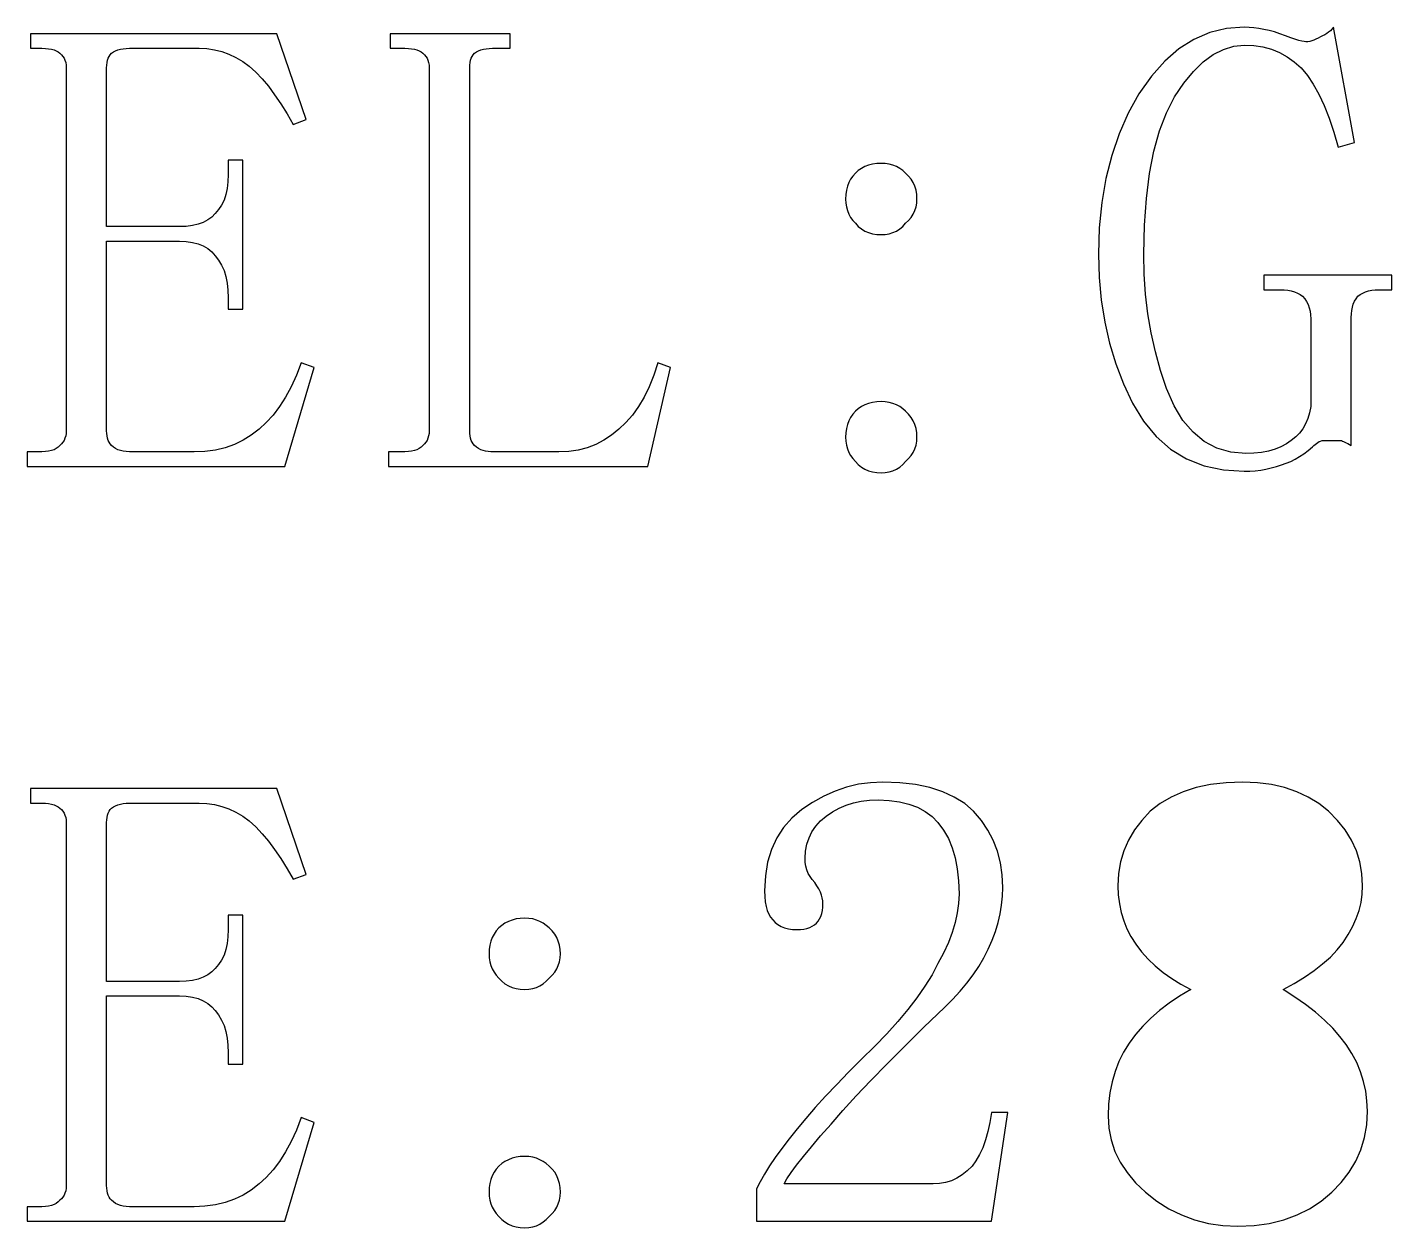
# Model space of a CAD drawing. Extents: x -190 to 190, y -140 to 140.
# Drawn here: x -163.31 to -151.61, y -98.77 to -88.48 of the extents above; entities that cross this region are included whole.
import ezdxf

# ---------------------------------------------------------------- set-up
doc = ezdxf.new("R2010")
doc.units = 0
doc.header["$MEASUREMENT"] = 0
doc.layers.get('0').update_dxf_attribs({"linetype": 'CONTINUOUS'})

msp = doc.modelspace()

# ---------------------------------------------------------------- linework, layer by layer
for points in [[(-152.96499, -88.642998), (-152.87501, -88.634004), (-152.87501, -88.634004), (-152.793008, -88.637998), (-152.793008, -88.637998), (-152.715996, -88.65), (-152.715996, -88.65), (-152.641992, -88.67), (-152.641992, -88.67), (-152.573008, -88.697998), (-152.573008, -88.697998), (-152.508008, -88.734004), (-152.508008, -88.734004), (-152.446006, -88.777002), (-152.446006, -88.777002), (-152.388008, -88.829004), (-152.388008, -88.829004), (-152.334004, -88.894004), (-152.334004, -88.894004), (-152.282998, -88.969004), (-152.282998, -88.969004), (-152.235, -89.055996), (-152.235, -89.055996), (-152.189004, -89.152998), (-152.189004, -89.152998), (-152.145996, -89.261006), (-152.145996, -89.261006), (-152.106006, -89.38), (-152.106006, -89.38), (-152.069004, -89.509004), (-152.069004, -89.509004), (-151.93, -89.467998), (-151.93, -89.467998), (-152.110996, -88.482002), (-152.110996, -88.482002), (-152.123008, -88.497002), (-152.123008, -88.497002), (-152.136992, -88.510996), (-152.136992, -88.510996), (-152.152002, -88.523994), (-152.152002, -88.523994), (-152.166992, -88.536006), (-152.166992, -88.536006), (-152.183994, -88.547002), (-152.183994, -88.547002), (-152.202998, -88.555996), (-152.202998, -88.555996), (-152.221992, -88.565), (-152.221992, -88.565), (-152.241006, -88.575996), (-152.241006, -88.575996), (-152.26001, -88.585), (-152.26001, -88.585), (-152.279004, -88.592998), (-152.279004, -88.592998), (-152.297002, -88.598994), (-152.297002, -88.598994), (-152.313994, -88.602998), (-152.313994, -88.602998), (-152.330996, -88.605996), (-152.330996, -88.605996), (-152.347002, -88.607002), (-152.347002, -88.607002), (-152.362002, -88.605), (-152.362002, -88.605), (-152.382002, -88.600996), (-152.382002, -88.600996), (-152.408008, -88.593994), (-152.408008, -88.593994), (-152.44, -88.583994), (-152.44, -88.583994), (-152.476992, -88.570996), (-152.476992, -88.570996), (-152.52, -88.555996), (-152.52, -88.555996), (-152.568994, -88.537002), (-152.568994, -88.537002), (-152.615996, -88.522002), (-152.615996, -88.522002), (-152.661992, -88.51), (-152.661992, -88.51), (-152.706992, -88.5), (-152.706992, -88.5), (-152.75, -88.492002), (-152.75, -88.492002), (-152.793008, -88.485996), (-152.793008, -88.485996), (-152.833994, -88.482998), (-152.833994, -88.482998), (-152.87501, -88.482002), (-152.87501, -88.482002), (-153.025996, -88.492998), (-153.025996, -88.492998), (-153.169004, -88.527998), (-153.169004, -88.527998), (-153.305996, -88.586006), (-153.305996, -88.586006), (-153.43501, -88.667998), (-153.43501, -88.667998), (-153.556006, -88.772002), (-153.556006, -88.772002), (-153.670996, -88.9), (-153.670996, -88.9), (-153.777002, -89.050996), (-153.777002, -89.050996), (-153.869004, -89.218994), (-153.869004, -89.218994), (-153.946992, -89.395996), (-153.946992, -89.395996), (-154.010996, -89.581992), (-154.010996, -89.581992), (-154.061006, -89.778994), (-154.061006, -89.778994), (-154.095996, -89.985), (-154.095996, -89.985), (-154.117002, -90.200996), (-154.117002, -90.200996), (-154.12501, -90.425996), (-154.12501, -90.425996), (-154.119004, -90.626006), (-154.119004, -90.626006), (-154.100996, -90.819004), (-154.100996, -90.819004), (-154.071006, -91.007998), (-154.071006, -91.007998), (-154.028994, -91.19), (-154.028994, -91.19), (-153.975996, -91.367002), (-153.975996, -91.367002), (-153.91, -91.537998), (-153.91, -91.537998), (-153.832998, -91.703994), (-153.832998, -91.703994), (-153.739004, -91.858994), (-153.739004, -91.858994), (-153.63, -91.99), (-153.63, -91.99), (-153.506992, -92.097002), (-153.506992, -92.097002), (-153.36999, -92.18), (-153.36999, -92.18), (-153.219004, -92.24), (-153.219004, -92.24), (-153.053994, -92.275), (-153.053994, -92.275), (-152.87501, -92.286992), (-152.87501, -92.286992), (-152.826992, -92.285996), (-152.826992, -92.285996), (-152.78, -92.283008), (-152.78, -92.283008), (-152.733994, -92.277002), (-152.733994, -92.277002), (-152.688994, -92.269004), (-152.688994, -92.269004), (-152.643994, -92.258994), (-152.643994, -92.258994), (-152.599004, -92.246006), (-152.599004, -92.246006), (-152.555, -92.231992), (-152.555, -92.231992), (-152.515996, -92.217998), (-152.515996, -92.217998), (-152.476992, -92.202002), (-152.476992, -92.202002), (-152.438994, -92.182998), (-152.438994, -92.182998), (-152.400996, -92.160996), (-152.400996, -92.160996), (-152.364004, -92.137002), (-152.364004, -92.137002), (-152.327002, -92.109004), (-152.327002, -92.109004), (-152.290996, -92.078994), (-152.290996, -92.078994), (-152.279004, -92.067002), (-152.279004, -92.067002), (-152.266992, -92.057002), (-152.266992, -92.057002), (-152.255996, -92.047998), (-152.255996, -92.047998), (-152.244004, -92.04), (-152.244004, -92.04), (-152.232002, -92.032998), (-152.232002, -92.032998), (-152.22, -92.027998), (-152.22, -92.027998), (-152.207998, -92.022998), (-152.207998, -92.022998), (-152.196006, -92.022998), (-152.196006, -92.022998), (-152.182998, -92.022998), (-152.182998, -92.022998), (-152.17, -92.022998), (-152.17, -92.022998), (-152.155996, -92.022998), (-152.155996, -92.022998), (-152.141006, -92.022998), (-152.141006, -92.022998), (-152.125996, -92.022998), (-152.125996, -92.022998), (-152.110996, -92.022998), (-152.110996, -92.022998), (-152.098994, -92.022998), (-152.098994, -92.022998), (-152.087998, -92.022998), (-152.087998, -92.022998), (-152.077998, -92.022998), (-152.077998, -92.022998), (-152.068008, -92.022998), (-152.068008, -92.022998), (-152.058008, -92.022998), (-152.058008, -92.022998), (-152.049004, -92.022998), (-152.049004, -92.022998), (-152.041006, -92.022998), (-152.041006, -92.022998), (-152.032998, -92.027998), (-152.032998, -92.027998), (-152.022998, -92.032002), (-152.022998, -92.032002), (-152.012002, -92.037998), (-152.012002, -92.037998), (-151.99999, -92.044004), (-151.99999, -92.044004), (-151.987002, -92.05), (-151.987002, -92.05), (-151.972998, -92.057002), (-151.972998, -92.057002), (-151.958008, -92.065), (-151.958008, -92.065), (-151.958008, -90.967998), (-151.958008, -90.967998), (-151.957002, -90.937002), (-151.957002, -90.937002), (-151.952998, -90.907998), (-151.952998, -90.907998), (-151.948008, -90.88), (-151.948008, -90.88), (-151.94, -90.853994), (-151.94, -90.853994), (-151.93, -90.83), (-151.93, -90.83), (-151.916992, -90.807998), (-151.916992, -90.807998), (-151.902002, -90.787002), (-151.902002, -90.787002), (-151.881992, -90.772002), (-151.881992, -90.772002), (-151.859004, -90.76), (-151.859004, -90.76), (-151.83499, -90.75), (-151.83499, -90.75), (-151.809004, -90.742002), (-151.809004, -90.742002), (-151.782002, -90.736006), (-151.782002, -90.736006), (-151.752998, -90.732998), (-151.752998, -90.732998), (-151.722002, -90.732002), (-151.722002, -90.732002), (-151.610996, -90.732002), (-151.610996, -90.732002), (-151.610996, -90.607002), (-151.610996, -90.607002), (-152.707998, -90.607002), (-152.707998, -90.607002), (-152.707998, -90.732002), (-152.707998, -90.732002), (-152.568994, -90.732002), (-152.568994, -90.732002), (-152.533994, -90.732998), (-152.533994, -90.732998), (-152.502002, -90.736006), (-152.502002, -90.736006), (-152.472002, -90.742002), (-152.472002, -90.742002), (-152.444004, -90.75), (-152.444004, -90.75), (-152.419004, -90.76), (-152.419004, -90.76), (-152.395996, -90.772002), (-152.395996, -90.772002), (-152.375, -90.787002), (-152.375, -90.787002), (-152.355996, -90.807998), (-152.355996, -90.807998), (-152.340996, -90.830996), (-152.340996, -90.830996), (-152.327998, -90.857002), (-152.327998, -90.857002), (-152.317998, -90.885), (-152.317998, -90.885), (-152.310996, -90.915), (-152.310996, -90.915), (-152.307002, -90.947002), (-152.307002, -90.947002), (-152.30501, -90.982002), (-152.30501, -90.982002), (-152.30501, -91.732002), (-152.30501, -91.732002), (-152.31501, -91.785), (-152.31501, -91.785), (-152.33, -91.835), (-152.33, -91.835), (-152.348994, -91.88), (-152.348994, -91.88), (-152.372998, -91.922002), (-152.372998, -91.922002), (-152.402002, -91.96), (-152.402002, -91.96), (-152.434004, -91.992998), (-152.434004, -91.992998), (-152.472002, -92.022998), (-152.472002, -92.022998), (-152.513994, -92.052998), (-152.513994, -92.052998), (-152.56, -92.077998), (-152.56, -92.077998), (-152.611006, -92.097998), (-152.611006, -92.097998), (-152.667002, -92.114004), (-152.667002, -92.114004), (-152.726992, -92.125), (-152.726992, -92.125), (-152.792002, -92.132002), (-152.792002, -92.132002), (-152.860996, -92.133994), (-152.860996, -92.133994), (-152.99, -92.122998), (-152.99, -92.122998), (-153.109004, -92.088994), (-153.109004, -92.088994), (-153.217002, -92.032002), (-153.217002, -92.032002), (-153.313994, -91.952998), (-153.313994, -91.952998), (-153.401006, -91.851006), (-153.401006, -91.851006), (-153.475996, -91.725996), (-153.475996, -91.725996), (-153.540996, -91.578994), (-153.540996, -91.578994), (-153.593008, -91.422998), (-153.593008, -91.422998), (-153.635996, -91.264004), (-153.635996, -91.264004), (-153.671992, -91.101992), (-153.671992, -91.101992), (-153.69999, -90.937002), (-153.69999, -90.937002), (-153.72001, -90.77), (-153.72001, -90.77), (-153.732002, -90.599004), (-153.732002, -90.599004), (-153.735996, -90.425996), (-153.735996, -90.425996), (-153.73001, -90.177002), (-153.73001, -90.177002), (-153.714004, -89.947998), (-153.714004, -89.947998), (-153.687002, -89.735996), (-153.687002, -89.735996), (-153.65, -89.543994), (-153.65, -89.543994), (-153.601006, -89.37), (-153.601006, -89.37), (-153.542002, -89.215), (-153.542002, -89.215), (-153.472002, -89.079004), (-153.472002, -89.079004), (-153.392002, -88.960996), (-153.392002, -88.960996), (-153.31, -88.860996), (-153.31, -88.860996), (-153.226006, -88.779004), (-153.226006, -88.779004), (-153.141006, -88.715996), (-153.141006, -88.715996), (-153.053994, -88.670996), (-153.053994, -88.670996), (-152.96499, -88.642998)], [(-163.277002, -88.537002), (-163.277002, -88.662002), (-163.277002, -88.662002), (-163.17999, -88.662002), (-163.17999, -88.662002), (-163.15, -88.662998), (-163.15, -88.662998), (-163.122002, -88.665996), (-163.122002, -88.665996), (-163.097988, -88.67), (-163.097988, -88.67), (-163.075996, -88.675996), (-163.075996, -88.675996), (-163.057002, -88.682998), (-163.057002, -88.682998), (-163.040996, -88.692998), (-163.040996, -88.692998), (-163.027002, -88.703994), (-163.027002, -88.703994), (-163.012998, -88.717002), (-163.012998, -88.717002), (-163, -88.730996), (-163, -88.730996), (-162.99, -88.747002), (-162.99, -88.747002), (-162.982002, -88.765), (-162.982002, -88.765), (-162.975996, -88.785), (-162.975996, -88.785), (-162.972998, -88.806006), (-162.972998, -88.806006), (-162.972002, -88.829004), (-162.972002, -88.829004), (-162.972002, -91.94), (-162.972002, -91.94), (-162.972998, -91.962998), (-162.972998, -91.962998), (-162.975996, -91.983994), (-162.975996, -91.983994), (-162.982002, -92.004004), (-162.982002, -92.004004), (-162.99, -92.022002), (-162.99, -92.022002), (-163, -92.037998), (-163, -92.037998), (-163.012998, -92.052002), (-163.012998, -92.052002), (-163.027002, -92.065), (-163.027002, -92.065), (-163.040996, -92.08), (-163.040996, -92.08), (-163.057002, -92.092002), (-163.057002, -92.092002), (-163.075996, -92.102002), (-163.075996, -92.102002), (-163.097988, -92.11), (-163.097988, -92.11), (-163.122002, -92.115996), (-163.122002, -92.115996), (-163.15, -92.119004), (-163.15, -92.119004), (-163.17999, -92.12), (-163.17999, -92.12), (-163.305, -92.12), (-163.305, -92.12), (-163.305, -92.245), (-163.305, -92.245), (-161.097002, -92.245), (-161.097002, -92.245), (-160.846992, -91.397998), (-160.846992, -91.397998), (-160.958008, -91.357002), (-160.958008, -91.357002), (-160.999004, -91.462998), (-160.999004, -91.462998), (-161.044004, -91.562002), (-161.044004, -91.562002), (-161.092002, -91.652002), (-161.092002, -91.652002), (-161.144004, -91.732998), (-161.144004, -91.732998), (-161.199004, -91.806006), (-161.199004, -91.806006), (-161.257002, -91.87), (-161.257002, -91.87), (-161.319004, -91.926006), (-161.319004, -91.926006), (-161.385, -91.977998), (-161.385, -91.977998), (-161.45501, -92.021006), (-161.45501, -92.021006), (-161.53, -92.057002), (-161.53, -92.057002), (-161.608994, -92.085), (-161.608994, -92.085), (-161.693008, -92.105), (-161.693008, -92.105), (-161.781992, -92.116992), (-161.781992, -92.116992), (-161.87499, -92.12), (-161.87499, -92.12), (-162.43, -92.12), (-162.43, -92.12), (-162.457002, -92.119004), (-162.457002, -92.119004), (-162.481992, -92.115996), (-162.481992, -92.115996), (-162.505996, -92.11), (-162.505996, -92.11), (-162.527998, -92.102002), (-162.527998, -92.102002), (-162.548008, -92.092002), (-162.548008, -92.092002), (-162.566006, -92.08), (-162.566006, -92.08), (-162.582998, -92.065), (-162.582998, -92.065), (-162.594004, -92.052002), (-162.594004, -92.052002), (-162.603008, -92.037998), (-162.603008, -92.037998), (-162.610996, -92.022002), (-162.610996, -92.022002), (-162.617002, -92.004004), (-162.617002, -92.004004), (-162.621006, -91.983994), (-162.621006, -91.983994), (-162.624004, -91.962998), (-162.624004, -91.962998), (-162.625, -91.94), (-162.625, -91.94), (-162.625, -90.315), (-162.625, -90.315), (-162, -90.315), (-162, -90.315), (-161.942002, -90.317002), (-161.942002, -90.317002), (-161.89, -90.325), (-161.89, -90.325), (-161.841006, -90.337998), (-161.841006, -90.337998), (-161.797998, -90.355996), (-161.797998, -90.355996), (-161.759004, -90.379004), (-161.759004, -90.379004), (-161.724004, -90.407002), (-161.724004, -90.407002), (-161.694004, -90.44), (-161.694004, -90.44), (-161.66499, -90.478008), (-161.66499, -90.478008), (-161.64, -90.52), (-161.64, -90.52), (-161.618994, -90.567002), (-161.618994, -90.567002), (-161.603008, -90.618994), (-161.603008, -90.618994), (-161.592002, -90.675), (-161.592002, -90.675), (-161.585, -90.736006), (-161.585, -90.736006), (-161.583008, -90.800996), (-161.583008, -90.800996), (-161.583008, -90.897998), (-161.583008, -90.897998), (-161.457998, -90.897998), (-161.457998, -90.897998), (-161.457998, -89.62), (-161.457998, -89.62), (-161.583008, -89.62), (-161.583008, -89.62), (-161.583008, -89.745), (-161.583008, -89.745), (-161.585, -89.806992), (-161.585, -89.806992), (-161.592002, -89.862998), (-161.592002, -89.862998), (-161.603008, -89.915996), (-161.603008, -89.915996), (-161.618994, -89.962998), (-161.618994, -89.962998), (-161.64, -90.006006), (-161.64, -90.006006), (-161.66499, -90.045), (-161.66499, -90.045), (-161.694004, -90.079004), (-161.694004, -90.079004), (-161.724004, -90.107998), (-161.724004, -90.107998), (-161.759004, -90.132998), (-161.759004, -90.132998), (-161.797998, -90.154004), (-161.797998, -90.154004), (-161.841006, -90.17), (-161.841006, -90.17), (-161.89, -90.180996), (-161.89, -90.180996), (-161.942002, -90.187998), (-161.942002, -90.187998), (-162, -90.19), (-162, -90.19), (-162.625, -90.19), (-162.625, -90.19), (-162.625, -88.829004), (-162.625, -88.829004), (-162.624004, -88.806006), (-162.624004, -88.806006), (-162.621006, -88.785), (-162.621006, -88.785), (-162.617002, -88.765), (-162.617002, -88.765), (-162.610996, -88.747002), (-162.610996, -88.747002), (-162.603008, -88.730996), (-162.603008, -88.730996), (-162.594004, -88.717002), (-162.594004, -88.717002), (-162.582998, -88.703994), (-162.582998, -88.703994), (-162.566006, -88.692998), (-162.566006, -88.692998), (-162.548008, -88.682998), (-162.548008, -88.682998), (-162.527998, -88.675996), (-162.527998, -88.675996), (-162.505996, -88.67), (-162.505996, -88.67), (-162.481992, -88.665996), (-162.481992, -88.665996), (-162.457002, -88.662998), (-162.457002, -88.662998), (-162.43, -88.662002), (-162.43, -88.662002), (-161.833008, -88.662002), (-161.833008, -88.662002), (-161.765996, -88.665), (-161.765996, -88.665), (-161.700996, -88.675), (-161.700996, -88.675), (-161.638008, -88.69), (-161.638008, -88.69), (-161.577002, -88.712002), (-161.577002, -88.712002), (-161.516992, -88.74), (-161.516992, -88.74), (-161.458994, -88.774004), (-161.458994, -88.774004), (-161.402002, -88.815), (-161.402002, -88.815), (-161.347002, -88.866006), (-161.347002, -88.866006), (-161.292002, -88.923994), (-161.292002, -88.923994), (-161.237998, -88.987998), (-161.237998, -88.987998), (-161.185, -89.06), (-161.185, -89.06), (-161.131992, -89.137998), (-161.131992, -89.137998), (-161.079004, -89.222998), (-161.079004, -89.222998), (-161.027002, -89.315), (-161.027002, -89.315), (-160.915996, -89.272998), (-160.915996, -89.272998), (-161.165996, -88.537002), (-161.165996, -88.537002), (-163.277002, -88.537002)], [(-159.512998, -91.962998), (-159.512998, -91.94), (-159.512998, -91.94), (-159.512998, -88.829004), (-159.512998, -88.829004), (-159.512998, -88.806006), (-159.512998, -88.806006), (-159.51, -88.785), (-159.51, -88.785), (-159.505996, -88.765), (-159.505996, -88.765), (-159.5, -88.747002), (-159.5, -88.747002), (-159.492002, -88.730996), (-159.492002, -88.730996), (-159.482998, -88.717002), (-159.482998, -88.717002), (-159.472002, -88.703994), (-159.472002, -88.703994), (-159.455, -88.692998), (-159.455, -88.692998), (-159.437002, -88.682998), (-159.437002, -88.682998), (-159.417002, -88.675996), (-159.417002, -88.675996), (-159.39499, -88.67), (-159.39499, -88.67), (-159.371006, -88.665996), (-159.371006, -88.665996), (-159.345996, -88.662998), (-159.345996, -88.662998), (-159.318994, -88.662002), (-159.318994, -88.662002), (-159.165996, -88.662002), (-159.165996, -88.662002), (-159.165996, -88.537002), (-159.165996, -88.537002), (-160.193994, -88.537002), (-160.193994, -88.537002), (-160.193994, -88.662002), (-160.193994, -88.662002), (-160.069004, -88.662002), (-160.069004, -88.662002), (-160.038994, -88.662998), (-160.038994, -88.662998), (-160.010996, -88.665996), (-160.010996, -88.665996), (-159.987002, -88.67), (-159.987002, -88.67), (-159.96499, -88.675996), (-159.96499, -88.675996), (-159.945996, -88.682998), (-159.945996, -88.682998), (-159.93001, -88.692998), (-159.93001, -88.692998), (-159.915996, -88.703994), (-159.915996, -88.703994), (-159.902002, -88.717002), (-159.902002, -88.717002), (-159.888994, -88.730996), (-159.888994, -88.730996), (-159.878994, -88.747002), (-159.878994, -88.747002), (-159.870996, -88.765), (-159.870996, -88.765), (-159.86501, -88.785), (-159.86501, -88.785), (-159.861992, -88.806006), (-159.861992, -88.806006), (-159.860996, -88.829004), (-159.860996, -88.829004), (-159.860996, -91.94), (-159.860996, -91.94), (-159.861992, -91.962998), (-159.861992, -91.962998), (-159.86501, -91.983994), (-159.86501, -91.983994), (-159.870996, -92.004004), (-159.870996, -92.004004), (-159.878994, -92.022002), (-159.878994, -92.022002), (-159.888994, -92.037998), (-159.888994, -92.037998), (-159.902002, -92.052002), (-159.902002, -92.052002), (-159.915996, -92.065), (-159.915996, -92.065), (-159.93001, -92.08), (-159.93001, -92.08), (-159.945996, -92.092002), (-159.945996, -92.092002), (-159.96499, -92.102002), (-159.96499, -92.102002), (-159.987002, -92.11), (-159.987002, -92.11), (-160.010996, -92.115996), (-160.010996, -92.115996), (-160.038994, -92.119004), (-160.038994, -92.119004), (-160.069004, -92.12), (-160.069004, -92.12), (-160.207998, -92.12), (-160.207998, -92.12), (-160.207998, -92.245), (-160.207998, -92.245), (-157.985996, -92.245), (-157.985996, -92.245), (-157.791006, -91.397998), (-157.791006, -91.397998), (-157.902002, -91.357002), (-157.902002, -91.357002), (-157.936006, -91.462998), (-157.936006, -91.462998), (-157.975, -91.562002), (-157.975, -91.562002), (-158.017988, -91.652002), (-158.017988, -91.652002), (-158.066006, -91.732998), (-158.066006, -91.732998), (-158.117998, -91.806006), (-158.117998, -91.806006), (-158.173994, -91.87), (-158.173994, -91.87), (-158.235996, -91.926006), (-158.235996, -91.926006), (-158.297002, -91.977998), (-158.297002, -91.977998), (-158.362998, -92.021006), (-158.362998, -92.021006), (-158.432002, -92.057002), (-158.432002, -92.057002), (-158.506006, -92.085), (-158.506006, -92.085), (-158.582998, -92.105), (-158.582998, -92.105), (-158.664004, -92.116992), (-158.664004, -92.116992), (-158.75, -92.12), (-158.75, -92.12), (-159.333008, -92.12), (-159.333008, -92.12), (-159.355996, -92.119004), (-159.355996, -92.119004), (-159.377988, -92.115996), (-159.377988, -92.115996), (-159.399004, -92.11), (-159.399004, -92.11), (-159.419004, -92.102002), (-159.419004, -92.102002), (-159.437998, -92.092002), (-159.437998, -92.092002), (-159.455, -92.08), (-159.455, -92.08), (-159.472002, -92.065), (-159.472002, -92.065), (-159.482998, -92.052002), (-159.482998, -92.052002), (-159.492002, -92.037998), (-159.492002, -92.037998), (-159.5, -92.022002), (-159.5, -92.022002), (-159.505996, -92.004004), (-159.505996, -92.004004), (-159.51, -91.983994), (-159.51, -91.983994), (-159.512998, -91.962998)], [(-155.682002, -89.989004), (-155.68, -89.953994), (-155.68, -89.953994), (-155.682002, -89.915), (-155.682002, -89.915), (-155.687998, -89.878994), (-155.687998, -89.878994), (-155.697998, -89.845), (-155.697998, -89.845), (-155.711992, -89.812998), (-155.711992, -89.812998), (-155.72999, -89.783994), (-155.72999, -89.783994), (-155.752002, -89.757002), (-155.752002, -89.757002), (-155.776992, -89.732002), (-155.776992, -89.732002), (-155.801992, -89.708994), (-155.801992, -89.708994), (-155.827998, -89.690996), (-155.827998, -89.690996), (-155.855996, -89.675), (-155.855996, -89.675), (-155.885996, -89.663994), (-155.885996, -89.663994), (-155.917998, -89.655), (-155.917998, -89.655), (-155.950996, -89.65), (-155.950996, -89.65), (-155.985996, -89.647998), (-155.985996, -89.647998), (-156.023994, -89.65), (-156.023994, -89.65), (-156.060996, -89.655), (-156.060996, -89.655), (-156.095, -89.663994), (-156.095, -89.663994), (-156.125996, -89.675), (-156.125996, -89.675), (-156.156006, -89.690996), (-156.156006, -89.690996), (-156.183008, -89.708994), (-156.183008, -89.708994), (-156.207998, -89.732002), (-156.207998, -89.732002), (-156.23, -89.757002), (-156.23, -89.757002), (-156.249004, -89.783994), (-156.249004, -89.783994), (-156.263994, -89.812998), (-156.263994, -89.812998), (-156.276006, -89.845), (-156.276006, -89.845), (-156.284004, -89.878994), (-156.284004, -89.878994), (-156.28999, -89.915), (-156.28999, -89.915), (-156.290996, -89.953994), (-156.290996, -89.953994), (-156.28999, -89.989004), (-156.28999, -89.989004), (-156.284004, -90.022002), (-156.284004, -90.022002), (-156.276006, -90.052998), (-156.276006, -90.052998), (-156.263994, -90.083008), (-156.263994, -90.083008), (-156.249004, -90.111006), (-156.249004, -90.111006), (-156.23, -90.137002), (-156.23, -90.137002), (-156.207998, -90.162002), (-156.207998, -90.162002), (-156.183008, -90.187998), (-156.183008, -90.187998), (-156.156006, -90.21), (-156.156006, -90.21), (-156.125996, -90.227998), (-156.125996, -90.227998), (-156.095, -90.240996), (-156.095, -90.240996), (-156.060996, -90.250996), (-156.060996, -90.250996), (-156.023994, -90.256992), (-156.023994, -90.256992), (-155.985996, -90.259004), (-155.985996, -90.259004), (-155.950996, -90.256992), (-155.950996, -90.256992), (-155.917998, -90.250996), (-155.917998, -90.250996), (-155.885996, -90.240996), (-155.885996, -90.240996), (-155.855996, -90.227998), (-155.855996, -90.227998), (-155.827998, -90.21), (-155.827998, -90.21), (-155.801992, -90.187998), (-155.801992, -90.187998), (-155.776992, -90.162002), (-155.776992, -90.162002), (-155.752002, -90.137002), (-155.752002, -90.137002), (-155.72999, -90.111006), (-155.72999, -90.111006), (-155.711992, -90.083008), (-155.711992, -90.083008), (-155.697998, -90.052998), (-155.697998, -90.052998), (-155.687998, -90.022002), (-155.687998, -90.022002), (-155.682002, -89.989004)], [(-155.682002, -92.03), (-155.68, -91.995), (-155.68, -91.995), (-155.682002, -91.957002), (-155.682002, -91.957002), (-155.687998, -91.921006), (-155.687998, -91.921006), (-155.697998, -91.887002), (-155.697998, -91.887002), (-155.711992, -91.855), (-155.711992, -91.855), (-155.72999, -91.825), (-155.72999, -91.825), (-155.752002, -91.797998), (-155.752002, -91.797998), (-155.776992, -91.773008), (-155.776992, -91.773008), (-155.801992, -91.751006), (-155.801992, -91.751006), (-155.827998, -91.732002), (-155.827998, -91.732002), (-155.855996, -91.717002), (-155.855996, -91.717002), (-155.885996, -91.705), (-155.885996, -91.705), (-155.917998, -91.697002), (-155.917998, -91.697002), (-155.950996, -91.692002), (-155.950996, -91.692002), (-155.985996, -91.69), (-155.985996, -91.69), (-156.023994, -91.692002), (-156.023994, -91.692002), (-156.060996, -91.697002), (-156.060996, -91.697002), (-156.095, -91.705), (-156.095, -91.705), (-156.125996, -91.717002), (-156.125996, -91.717002), (-156.156006, -91.732002), (-156.156006, -91.732002), (-156.183008, -91.751006), (-156.183008, -91.751006), (-156.207998, -91.773008), (-156.207998, -91.773008), (-156.23, -91.797998), (-156.23, -91.797998), (-156.249004, -91.825), (-156.249004, -91.825), (-156.263994, -91.855), (-156.263994, -91.855), (-156.276006, -91.887002), (-156.276006, -91.887002), (-156.284004, -91.921006), (-156.284004, -91.921006), (-156.28999, -91.957002), (-156.28999, -91.957002), (-156.290996, -91.995), (-156.290996, -91.995), (-156.28999, -92.03), (-156.28999, -92.03), (-156.284004, -92.062998), (-156.284004, -92.062998), (-156.276006, -92.095), (-156.276006, -92.095), (-156.263994, -92.125), (-156.263994, -92.125), (-156.249004, -92.152998), (-156.249004, -92.152998), (-156.23, -92.179004), (-156.23, -92.179004), (-156.207998, -92.203994), (-156.207998, -92.203994), (-156.183008, -92.23), (-156.183008, -92.23), (-156.156006, -92.251006), (-156.156006, -92.251006), (-156.125996, -92.269004), (-156.125996, -92.269004), (-156.095, -92.283008), (-156.095, -92.283008), (-156.060996, -92.292998), (-156.060996, -92.292998), (-156.023994, -92.299004), (-156.023994, -92.299004), (-155.985996, -92.300996), (-155.985996, -92.300996), (-155.950996, -92.299004), (-155.950996, -92.299004), (-155.917998, -92.292998), (-155.917998, -92.292998), (-155.885996, -92.283008), (-155.885996, -92.283008), (-155.855996, -92.269004), (-155.855996, -92.269004), (-155.827998, -92.251006), (-155.827998, -92.251006), (-155.801992, -92.23), (-155.801992, -92.23), (-155.776992, -92.203994), (-155.776992, -92.203994), (-155.752002, -92.179004), (-155.752002, -92.179004), (-155.72999, -92.152998), (-155.72999, -92.152998), (-155.711992, -92.125), (-155.711992, -92.125), (-155.697998, -92.095), (-155.697998, -92.095), (-155.687998, -92.062998), (-155.687998, -92.062998), (-155.682002, -92.03)], [(-155.322998, -95.797998), (-155.319004, -95.909004), (-155.319004, -95.909004), (-155.322998, -95.99), (-155.322998, -95.99), (-155.333994, -96.070996), (-155.333994, -96.070996), (-155.351992, -96.155), (-155.351992, -96.155), (-155.377998, -96.24), (-155.377998, -96.24), (-155.411006, -96.327002), (-155.411006, -96.327002), (-155.452002, -96.415996), (-155.452002, -96.415996), (-155.49999, -96.507002), (-155.49999, -96.507002), (-155.551006, -96.602998), (-155.551006, -96.602998), (-155.612002, -96.7), (-155.612002, -96.7), (-155.680996, -96.8), (-155.680996, -96.8), (-155.757998, -96.900996), (-155.757998, -96.900996), (-155.844004, -97.003994), (-155.844004, -97.003994), (-155.937998, -97.108994), (-155.937998, -97.108994), (-156.040996, -97.215), (-156.040996, -97.215), (-156.157002, -97.327998), (-156.157002, -97.327998), (-156.266006, -97.437002), (-156.266006, -97.437002), (-156.367998, -97.542002), (-156.367998, -97.542002), (-156.462998, -97.642998), (-156.462998, -97.642998), (-156.551006, -97.740996), (-156.551006, -97.740996), (-156.633008, -97.833994), (-156.633008, -97.833994), (-156.707998, -97.923008), (-156.707998, -97.923008), (-156.775996, -98.008994), (-156.775996, -98.008994), (-156.837998, -98.09), (-156.837998, -98.09), (-156.893994, -98.167002), (-156.893994, -98.167002), (-156.944004, -98.241006), (-156.944004, -98.241006), (-156.986992, -98.31), (-156.986992, -98.31), (-157.023994, -98.375996), (-157.023994, -98.375996), (-157.05501, -98.436992), (-157.05501, -98.436992), (-157.05501, -98.715), (-157.05501, -98.715), (-155.040996, -98.715), (-155.040996, -98.715), (-154.901992, -97.783994), (-154.901992, -97.783994), (-155.040996, -97.783994), (-155.040996, -97.783994), (-155.055, -97.869004), (-155.055, -97.869004), (-155.072002, -97.946006), (-155.072002, -97.946006), (-155.092002, -98.017998), (-155.092002, -98.017998), (-155.116006, -98.084004), (-155.116006, -98.084004), (-155.142988, -98.142998), (-155.142988, -98.142998), (-155.174004, -98.195996), (-155.174004, -98.195996), (-155.208008, -98.242998), (-155.208008, -98.242998), (-155.249004, -98.282998), (-155.249004, -98.282998), (-155.292002, -98.318008), (-155.292002, -98.318008), (-155.337002, -98.346006), (-155.337002, -98.346006), (-155.385, -98.367002), (-155.385, -98.367002), (-155.435, -98.382998), (-155.435, -98.382998), (-155.487002, -98.392002), (-155.487002, -98.392002), (-155.541006, -98.395), (-155.541006, -98.395), (-156.819004, -98.395), (-156.819004, -98.395), (-156.793994, -98.351006), (-156.793994, -98.351006), (-156.757998, -98.297002), (-156.757998, -98.297002), (-156.710996, -98.232998), (-156.710996, -98.232998), (-156.652998, -98.16), (-156.652998, -98.16), (-156.58499, -98.077002), (-156.58499, -98.077002), (-156.506006, -97.984004), (-156.506006, -97.984004), (-156.415996, -97.882002), (-156.415996, -97.882002), (-156.315, -97.765996), (-156.315, -97.765996), (-156.201006, -97.640996), (-156.201006, -97.640996), (-156.074004, -97.507002), (-156.074004, -97.507002), (-155.936006, -97.365), (-155.936006, -97.365), (-155.783994, -97.212998), (-155.783994, -97.212998), (-155.61999, -97.052002), (-155.61999, -97.052002), (-155.443994, -96.882002), (-155.443994, -96.882002), (-155.375, -96.814004), (-155.375, -96.814004), (-155.311006, -96.744004), (-155.311006, -96.744004), (-155.252988, -96.674004), (-155.252988, -96.674004), (-155.199004, -96.602998), (-155.199004, -96.602998), (-155.150996, -96.53), (-155.150996, -96.53), (-155.107002, -96.455996), (-155.107002, -96.455996), (-155.068994, -96.382002), (-155.068994, -96.382002), (-155.036006, -96.305996), (-155.036006, -96.305996), (-155.008008, -96.230996), (-155.008008, -96.230996), (-154.985, -96.155), (-154.985, -96.155), (-154.966992, -96.08), (-154.966992, -96.08), (-154.954004, -96.005), (-154.954004, -96.005), (-154.947002, -95.928994), (-154.947002, -95.928994), (-154.944004, -95.854004), (-154.944004, -95.854004), (-154.948994, -95.745), (-154.948994, -95.745), (-154.964004, -95.642002), (-154.964004, -95.642002), (-154.99, -95.542998), (-154.99, -95.542998), (-155.026006, -95.45), (-155.026006, -95.45), (-155.072002, -95.362002), (-155.072002, -95.362002), (-155.127998, -95.279004), (-155.127998, -95.279004), (-155.194004, -95.200996), (-155.194004, -95.200996), (-155.270996, -95.135), (-155.270996, -95.135), (-155.36, -95.078994), (-155.36, -95.078994), (-155.459004, -95.032998), (-155.459004, -95.032998), (-155.57, -94.996992), (-155.57, -94.996992), (-155.692998, -94.971006), (-155.692998, -94.971006), (-155.827002, -94.956006), (-155.827002, -94.956006), (-155.972002, -94.950996), (-155.972002, -94.950996), (-156.077998, -94.956006), (-156.077998, -94.956006), (-156.182002, -94.97), (-156.182002, -94.97), (-156.283008, -94.994004), (-156.283008, -94.994004), (-156.381992, -95.027998), (-156.381992, -95.027998), (-156.479004, -95.071006), (-156.479004, -95.071006), (-156.573994, -95.125), (-156.573994, -95.125), (-156.665996, -95.187002), (-156.665996, -95.187002), (-156.751006, -95.259004), (-156.751006, -95.259004), (-156.822998, -95.34), (-156.822998, -95.34), (-156.881006, -95.43), (-156.881006, -95.43), (-156.927002, -95.53), (-156.927002, -95.53), (-156.96, -95.637998), (-156.96, -95.637998), (-156.978994, -95.755), (-156.978994, -95.755), (-156.985996, -95.882002), (-156.985996, -95.882002), (-156.984004, -95.931006), (-156.984004, -95.931006), (-156.97999, -95.976006), (-156.97999, -95.976006), (-156.973008, -96.015996), (-156.973008, -96.015996), (-156.963008, -96.052002), (-156.963008, -96.052002), (-156.95, -96.082998), (-156.95, -96.082998), (-156.93501, -96.109004), (-156.93501, -96.109004), (-156.915996, -96.132002), (-156.915996, -96.132002), (-156.895, -96.153994), (-156.895, -96.153994), (-156.871006, -96.172002), (-156.871006, -96.172002), (-156.844004, -96.187998), (-156.844004, -96.187998), (-156.813994, -96.2), (-156.813994, -96.2), (-156.782002, -96.207998), (-156.782002, -96.207998), (-156.745996, -96.212998), (-156.745996, -96.212998), (-156.707998, -96.215), (-156.707998, -96.215), (-156.676992, -96.213994), (-156.676992, -96.213994), (-156.648994, -96.21), (-156.648994, -96.21), (-156.623008, -96.205), (-156.623008, -96.205), (-156.599004, -96.197002), (-156.599004, -96.197002), (-156.578008, -96.187002), (-156.578008, -96.187002), (-156.558008, -96.174004), (-156.558008, -96.174004), (-156.541006, -96.158994), (-156.541006, -96.158994), (-156.527002, -96.142002), (-156.527002, -96.142002), (-156.514004, -96.122998), (-156.514004, -96.122998), (-156.504004, -96.102002), (-156.504004, -96.102002), (-156.496006, -96.077998), (-156.496006, -96.077998), (-156.49, -96.052002), (-156.49, -96.052002), (-156.487002, -96.022998), (-156.487002, -96.022998), (-156.486006, -95.992998), (-156.486006, -95.992998), (-156.487002, -95.968994), (-156.487002, -95.968994), (-156.490996, -95.944004), (-156.490996, -95.944004), (-156.497998, -95.918994), (-156.497998, -95.918994), (-156.507998, -95.893008), (-156.507998, -95.893008), (-156.520996, -95.867002), (-156.520996, -95.867002), (-156.536992, -95.84), (-156.536992, -95.84), (-156.555, -95.812002), (-156.555, -95.812002), (-156.577002, -95.786992), (-156.577002, -95.786992), (-156.596006, -95.761006), (-156.596006, -95.761006), (-156.610996, -95.732998), (-156.610996, -95.732998), (-156.623008, -95.702998), (-156.623008, -95.702998), (-156.632002, -95.671992), (-156.632002, -95.671992), (-156.637002, -95.638994), (-156.637002, -95.638994), (-156.637998, -95.604004), (-156.637998, -95.604004), (-156.635, -95.542002), (-156.635, -95.542002), (-156.624004, -95.484004), (-156.624004, -95.484004), (-156.60501, -95.429004), (-156.60501, -95.429004), (-156.58, -95.377002), (-156.58, -95.377002), (-156.545996, -95.329004), (-156.545996, -95.329004), (-156.506006, -95.284004), (-156.506006, -95.284004), (-156.458008, -95.242998), (-156.458008, -95.242998), (-156.405, -95.205996), (-156.405, -95.205996), (-156.348008, -95.175), (-156.348008, -95.175), (-156.287998, -95.149004), (-156.287998, -95.149004), (-156.223994, -95.128994), (-156.223994, -95.128994), (-156.157002, -95.115), (-156.157002, -95.115), (-156.086992, -95.106992), (-156.086992, -95.106992), (-156.012998, -95.104004), (-156.012998, -95.104004), (-155.917998, -95.107998), (-155.917998, -95.107998), (-155.83, -95.12), (-155.83, -95.12), (-155.748994, -95.14), (-155.748994, -95.14), (-155.675996, -95.166992), (-155.675996, -95.166992), (-155.61, -95.202998), (-155.61, -95.202998), (-155.551006, -95.247002), (-155.551006, -95.247002), (-155.49999, -95.297998), (-155.49999, -95.297998), (-155.452002, -95.362002), (-155.452002, -95.362002), (-155.411006, -95.432998), (-155.411006, -95.432998), (-155.377998, -95.512998), (-155.377998, -95.512998), (-155.351992, -95.6), (-155.351992, -95.6), (-155.333994, -95.695), (-155.333994, -95.695), (-155.322998, -95.797998)], [(-152.887998, -94.950996), (-153.02999, -94.956006), (-153.02999, -94.956006), (-153.162998, -94.971006), (-153.162998, -94.971006), (-153.285996, -94.996992), (-153.285996, -94.996992), (-153.399004, -95.032998), (-153.399004, -95.032998), (-153.502002, -95.078994), (-153.502002, -95.078994), (-153.595996, -95.135), (-153.595996, -95.135), (-153.68, -95.200996), (-153.68, -95.200996), (-153.753994, -95.279004), (-153.753994, -95.279004), (-153.815996, -95.361006), (-153.815996, -95.361006), (-153.867002, -95.447998), (-153.867002, -95.447998), (-153.907002, -95.538994), (-153.907002, -95.538994), (-153.935, -95.635), (-153.935, -95.635), (-153.952002, -95.735), (-153.952002, -95.735), (-153.957988, -95.84), (-153.957988, -95.84), (-153.955, -95.917998), (-153.955, -95.917998), (-153.945, -95.994004), (-153.945, -95.994004), (-153.92999, -96.067998), (-153.92999, -96.067998), (-153.907998, -96.138994), (-153.907998, -96.138994), (-153.88, -96.207998), (-153.88, -96.207998), (-153.845996, -96.275), (-153.845996, -96.275), (-153.805, -96.34), (-153.805, -96.34), (-153.75499, -96.405996), (-153.75499, -96.405996), (-153.698994, -96.467998), (-153.698994, -96.467998), (-153.637012, -96.527002), (-153.637012, -96.527002), (-153.568994, -96.582998), (-153.568994, -96.582998), (-153.495996, -96.635), (-153.495996, -96.635), (-153.417002, -96.683008), (-153.417002, -96.683008), (-153.332998, -96.729004), (-153.332998, -96.729004), (-153.429004, -96.785996), (-153.429004, -96.785996), (-153.518008, -96.845996), (-153.518008, -96.845996), (-153.59999, -96.908008), (-153.59999, -96.908008), (-153.675, -96.974004), (-153.675, -96.974004), (-153.743994, -97.042002), (-153.743994, -97.042002), (-153.805996, -97.112998), (-153.805996, -97.112998), (-153.861006, -97.187002), (-153.861006, -97.187002), (-153.908994, -97.265), (-153.908994, -97.265), (-153.948994, -97.345996), (-153.948994, -97.345996), (-153.982002, -97.430996), (-153.982002, -97.430996), (-154.007998, -97.52), (-154.007998, -97.52), (-154.027002, -97.613994), (-154.027002, -97.613994), (-154.037998, -97.710996), (-154.037998, -97.710996), (-154.040996, -97.811992), (-154.040996, -97.811992), (-154.035, -97.917002), (-154.035, -97.917002), (-154.015, -98.017998), (-154.015, -98.017998), (-153.982998, -98.116006), (-153.982998, -98.116006), (-153.936992, -98.209004), (-153.936992, -98.209004), (-153.878008, -98.297998), (-153.878008, -98.297998), (-153.807002, -98.384004), (-153.807002, -98.384004), (-153.722002, -98.465), (-153.722002, -98.465), (-153.623994, -98.542002), (-153.623994, -98.542002), (-153.521006, -98.607998), (-153.521006, -98.607998), (-153.412998, -98.660996), (-153.412998, -98.660996), (-153.3, -98.702998), (-153.3, -98.702998), (-153.182002, -98.732998), (-153.182002, -98.732998), (-153.059004, -98.751006), (-153.059004, -98.751006), (-152.93001, -98.757002), (-152.93001, -98.757002), (-152.790996, -98.751006), (-152.790996, -98.751006), (-152.66, -98.732998), (-152.66, -98.732998), (-152.537002, -98.702998), (-152.537002, -98.702998), (-152.421992, -98.660996), (-152.421992, -98.660996), (-152.31501, -98.607998), (-152.31501, -98.607998), (-152.216006, -98.542002), (-152.216006, -98.542002), (-152.125, -98.465), (-152.125, -98.465), (-152.043994, -98.382998), (-152.043994, -98.382998), (-151.97501, -98.295), (-151.97501, -98.295), (-151.918994, -98.200996), (-151.918994, -98.200996), (-151.875, -98.102002), (-151.875, -98.102002), (-151.843994, -97.997002), (-151.843994, -97.997002), (-151.825, -97.887002), (-151.825, -97.887002), (-151.819004, -97.77), (-151.819004, -97.77), (-151.822998, -97.684004), (-151.822998, -97.684004), (-151.833994, -97.599004), (-151.833994, -97.599004), (-151.851992, -97.515996), (-151.851992, -97.515996), (-151.877998, -97.435), (-151.877998, -97.435), (-151.911006, -97.355), (-151.911006, -97.355), (-151.952002, -97.277002), (-151.952002, -97.277002), (-151.99999, -97.200996), (-151.99999, -97.200996), (-152.055, -97.13), (-152.055, -97.13), (-152.117002, -97.06), (-152.117002, -97.06), (-152.188008, -96.992002), (-152.188008, -96.992002), (-152.265, -96.924004), (-152.265, -96.924004), (-152.34999, -96.857998), (-152.34999, -96.857998), (-152.441992, -96.793008), (-152.441992, -96.793008), (-152.540996, -96.729004), (-152.540996, -96.729004), (-152.446006, -96.675996), (-152.446006, -96.675996), (-152.357998, -96.622002), (-152.357998, -96.622002), (-152.276992, -96.565996), (-152.276992, -96.565996), (-152.202998, -96.509004), (-152.202998, -96.509004), (-152.136992, -96.45), (-152.136992, -96.45), (-152.079004, -96.389004), (-152.079004, -96.389004), (-152.026992, -96.326006), (-152.026992, -96.326006), (-151.982988, -96.257998), (-151.982988, -96.257998), (-151.945996, -96.19), (-151.945996, -96.19), (-151.915, -96.120996), (-151.915, -96.120996), (-151.890996, -96.052002), (-151.890996, -96.052002), (-151.874004, -95.982002), (-151.874004, -95.982002), (-151.863994, -95.910996), (-151.863994, -95.910996), (-151.860996, -95.84), (-151.860996, -95.84), (-151.867002, -95.735), (-151.867002, -95.735), (-151.884004, -95.635), (-151.884004, -95.635), (-151.914004, -95.538994), (-151.914004, -95.538994), (-151.956006, -95.447998), (-151.956006, -95.447998), (-152.00999, -95.361006), (-152.00999, -95.361006), (-152.07499, -95.279004), (-152.07499, -95.279004), (-152.152002, -95.200996), (-152.152002, -95.200996), (-152.235, -95.135), (-152.235, -95.135), (-152.326006, -95.078994), (-152.326006, -95.078994), (-152.423994, -95.032998), (-152.423994, -95.032998), (-152.529004, -94.996992), (-152.529004, -94.996992), (-152.640996, -94.971006), (-152.640996, -94.971006), (-152.760996, -94.956006), (-152.760996, -94.956006), (-152.887998, -94.950996)], [(-163.277002, -95.007002), (-163.277002, -95.132002), (-163.277002, -95.132002), (-163.17999, -95.132002), (-163.17999, -95.132002), (-163.15, -95.132002), (-163.15, -95.132002), (-163.122002, -95.135), (-163.122002, -95.135), (-163.097988, -95.138994), (-163.097988, -95.138994), (-163.075996, -95.145), (-163.075996, -95.145), (-163.057002, -95.152998), (-163.057002, -95.152998), (-163.040996, -95.161992), (-163.040996, -95.161992), (-163.027002, -95.172998), (-163.027002, -95.172998), (-163.012998, -95.186006), (-163.012998, -95.186006), (-163, -95.2), (-163, -95.2), (-162.99, -95.216992), (-162.99, -95.216992), (-162.982002, -95.234004), (-162.982002, -95.234004), (-162.975996, -95.253994), (-162.975996, -95.253994), (-162.972998, -95.275), (-162.972998, -95.275), (-162.972002, -95.297998), (-162.972002, -95.297998), (-162.972002, -98.408994), (-162.972002, -98.408994), (-162.972998, -98.431992), (-162.972998, -98.431992), (-162.975996, -98.453994), (-162.975996, -98.453994), (-162.982002, -98.472998), (-162.982002, -98.472998), (-162.99, -98.490996), (-162.99, -98.490996), (-163, -98.507002), (-163, -98.507002), (-163.012998, -98.522002), (-163.012998, -98.522002), (-163.027002, -98.534004), (-163.027002, -98.534004), (-163.040996, -98.549004), (-163.040996, -98.549004), (-163.057002, -98.562002), (-163.057002, -98.562002), (-163.075996, -98.572002), (-163.075996, -98.572002), (-163.097988, -98.58), (-163.097988, -98.58), (-163.122002, -98.585), (-163.122002, -98.585), (-163.15, -98.589004), (-163.15, -98.589004), (-163.17999, -98.59), (-163.17999, -98.59), (-163.305, -98.59), (-163.305, -98.59), (-163.305, -98.715), (-163.305, -98.715), (-161.097002, -98.715), (-161.097002, -98.715), (-160.846992, -97.868008), (-160.846992, -97.868008), (-160.958008, -97.825996), (-160.958008, -97.825996), (-160.999004, -97.932998), (-160.999004, -97.932998), (-161.044004, -98.030996), (-161.044004, -98.030996), (-161.092002, -98.121006), (-161.092002, -98.121006), (-161.144004, -98.202002), (-161.144004, -98.202002), (-161.199004, -98.275), (-161.199004, -98.275), (-161.257002, -98.34), (-161.257002, -98.34), (-161.319004, -98.395), (-161.319004, -98.395), (-161.385, -98.447002), (-161.385, -98.447002), (-161.45501, -98.490996), (-161.45501, -98.490996), (-161.53, -98.525996), (-161.53, -98.525996), (-161.608994, -98.554004), (-161.608994, -98.554004), (-161.693008, -98.573994), (-161.693008, -98.573994), (-161.781992, -98.585996), (-161.781992, -98.585996), (-161.87499, -98.59), (-161.87499, -98.59), (-162.43, -98.59), (-162.43, -98.59), (-162.457002, -98.589004), (-162.457002, -98.589004), (-162.481992, -98.585), (-162.481992, -98.585), (-162.505996, -98.58), (-162.505996, -98.58), (-162.527998, -98.572002), (-162.527998, -98.572002), (-162.548008, -98.562002), (-162.548008, -98.562002), (-162.566006, -98.549004), (-162.566006, -98.549004), (-162.582998, -98.534004), (-162.582998, -98.534004), (-162.594004, -98.522002), (-162.594004, -98.522002), (-162.603008, -98.507002), (-162.603008, -98.507002), (-162.610996, -98.490996), (-162.610996, -98.490996), (-162.617002, -98.472998), (-162.617002, -98.472998), (-162.621006, -98.453994), (-162.621006, -98.453994), (-162.624004, -98.431992), (-162.624004, -98.431992), (-162.625, -98.408994), (-162.625, -98.408994), (-162.625, -96.784004), (-162.625, -96.784004), (-162, -96.784004), (-162, -96.784004), (-161.942002, -96.787002), (-161.942002, -96.787002), (-161.89, -96.795), (-161.89, -96.795), (-161.841006, -96.807002), (-161.841006, -96.807002), (-161.797998, -96.825), (-161.797998, -96.825), (-161.759004, -96.847998), (-161.759004, -96.847998), (-161.724004, -96.876006), (-161.724004, -96.876006), (-161.694004, -96.909004), (-161.694004, -96.909004), (-161.66499, -96.947002), (-161.66499, -96.947002), (-161.64, -96.99), (-161.64, -96.99), (-161.618994, -97.037002), (-161.618994, -97.037002), (-161.603008, -97.089004), (-161.603008, -97.089004), (-161.592002, -97.145), (-161.592002, -97.145), (-161.585, -97.205), (-161.585, -97.205), (-161.583008, -97.27), (-161.583008, -97.27), (-161.583008, -97.367998), (-161.583008, -97.367998), (-161.457998, -97.367998), (-161.457998, -97.367998), (-161.457998, -96.09), (-161.457998, -96.09), (-161.583008, -96.09), (-161.583008, -96.09), (-161.583008, -96.215), (-161.583008, -96.215), (-161.585, -96.275996), (-161.585, -96.275996), (-161.592002, -96.332998), (-161.592002, -96.332998), (-161.603008, -96.385), (-161.603008, -96.385), (-161.618994, -96.432998), (-161.618994, -96.432998), (-161.64, -96.475996), (-161.64, -96.475996), (-161.66499, -96.514004), (-161.66499, -96.514004), (-161.694004, -96.547998), (-161.694004, -96.547998), (-161.724004, -96.577998), (-161.724004, -96.577998), (-161.759004, -96.602998), (-161.759004, -96.602998), (-161.797998, -96.622998), (-161.797998, -96.622998), (-161.841006, -96.639004), (-161.841006, -96.639004), (-161.89, -96.65), (-161.89, -96.65), (-161.942002, -96.657002), (-161.942002, -96.657002), (-162, -96.658994), (-162, -96.658994), (-162.625, -96.658994), (-162.625, -96.658994), (-162.625, -95.297998), (-162.625, -95.297998), (-162.624004, -95.275), (-162.624004, -95.275), (-162.621006, -95.253994), (-162.621006, -95.253994), (-162.617002, -95.234004), (-162.617002, -95.234004), (-162.610996, -95.216992), (-162.610996, -95.216992), (-162.603008, -95.2), (-162.603008, -95.2), (-162.594004, -95.186006), (-162.594004, -95.186006), (-162.582998, -95.172998), (-162.582998, -95.172998), (-162.566006, -95.161992), (-162.566006, -95.161992), (-162.548008, -95.152998), (-162.548008, -95.152998), (-162.527998, -95.145), (-162.527998, -95.145), (-162.505996, -95.138994), (-162.505996, -95.138994), (-162.481992, -95.135), (-162.481992, -95.135), (-162.457002, -95.132002), (-162.457002, -95.132002), (-162.43, -95.132002), (-162.43, -95.132002), (-161.833008, -95.132002), (-161.833008, -95.132002), (-161.765996, -95.135), (-161.765996, -95.135), (-161.700996, -95.143994), (-161.700996, -95.143994), (-161.638008, -95.16), (-161.638008, -95.16), (-161.577002, -95.181006), (-161.577002, -95.181006), (-161.516992, -95.21), (-161.516992, -95.21), (-161.458994, -95.243994), (-161.458994, -95.243994), (-161.402002, -95.284004), (-161.402002, -95.284004), (-161.347002, -95.335), (-161.347002, -95.335), (-161.292002, -95.392998), (-161.292002, -95.392998), (-161.237998, -95.457998), (-161.237998, -95.457998), (-161.185, -95.528994), (-161.185, -95.528994), (-161.131992, -95.607002), (-161.131992, -95.607002), (-161.079004, -95.692998), (-161.079004, -95.692998), (-161.027002, -95.784004), (-161.027002, -95.784004), (-160.915996, -95.742998), (-160.915996, -95.742998), (-161.165996, -95.007002), (-161.165996, -95.007002), (-163.277002, -95.007002)], [(-158.737998, -96.457998), (-158.736006, -96.422998), (-158.736006, -96.422998), (-158.737998, -96.385), (-158.737998, -96.385), (-158.743994, -96.347998), (-158.743994, -96.347998), (-158.754004, -96.313994), (-158.754004, -96.313994), (-158.767002, -96.282998), (-158.767002, -96.282998), (-158.785, -96.252998), (-158.785, -96.252998), (-158.806992, -96.225996), (-158.806992, -96.225996), (-158.832998, -96.201006), (-158.832998, -96.201006), (-158.857998, -96.179004), (-158.857998, -96.179004), (-158.884004, -96.16), (-158.884004, -96.16), (-158.912002, -96.145), (-158.912002, -96.145), (-158.942002, -96.132998), (-158.942002, -96.132998), (-158.972998, -96.124004), (-158.972998, -96.124004), (-159.005996, -96.119004), (-159.005996, -96.119004), (-159.041006, -96.118008), (-159.041006, -96.118008), (-159.08, -96.119004), (-159.08, -96.119004), (-159.115996, -96.124004), (-159.115996, -96.124004), (-159.15, -96.132998), (-159.15, -96.132998), (-159.182002, -96.145), (-159.182002, -96.145), (-159.210996, -96.16), (-159.210996, -96.16), (-159.238994, -96.179004), (-159.238994, -96.179004), (-159.262998, -96.201006), (-159.262998, -96.201006), (-159.285996, -96.225996), (-159.285996, -96.225996), (-159.303994, -96.252998), (-159.303994, -96.252998), (-159.32, -96.282998), (-159.32, -96.282998), (-159.331992, -96.313994), (-159.331992, -96.313994), (-159.33999, -96.347998), (-159.33999, -96.347998), (-159.345, -96.385), (-159.345, -96.385), (-159.347002, -96.422998), (-159.347002, -96.422998), (-159.345, -96.457998), (-159.345, -96.457998), (-159.33999, -96.491006), (-159.33999, -96.491006), (-159.331992, -96.522998), (-159.331992, -96.522998), (-159.32, -96.552002), (-159.32, -96.552002), (-159.303994, -96.580996), (-159.303994, -96.580996), (-159.285996, -96.607002), (-159.285996, -96.607002), (-159.262998, -96.631992), (-159.262998, -96.631992), (-159.238994, -96.657002), (-159.238994, -96.657002), (-159.210996, -96.679004), (-159.210996, -96.679004), (-159.182002, -96.697002), (-159.182002, -96.697002), (-159.15, -96.711006), (-159.15, -96.711006), (-159.115996, -96.720996), (-159.115996, -96.720996), (-159.08, -96.727002), (-159.08, -96.727002), (-159.041006, -96.729004), (-159.041006, -96.729004), (-159.005996, -96.727002), (-159.005996, -96.727002), (-158.972998, -96.720996), (-158.972998, -96.720996), (-158.942002, -96.711006), (-158.942002, -96.711006), (-158.912002, -96.697002), (-158.912002, -96.697002), (-158.884004, -96.679004), (-158.884004, -96.679004), (-158.857998, -96.657002), (-158.857998, -96.657002), (-158.832998, -96.631992), (-158.832998, -96.631992), (-158.806992, -96.607002), (-158.806992, -96.607002), (-158.785, -96.580996), (-158.785, -96.580996), (-158.767002, -96.552002), (-158.767002, -96.552002), (-158.754004, -96.522998), (-158.754004, -96.522998), (-158.743994, -96.491006), (-158.743994, -96.491006), (-158.737998, -96.457998)], [(-158.737998, -98.5), (-158.736006, -98.465), (-158.736006, -98.465), (-158.737998, -98.425996), (-158.737998, -98.425996), (-158.743994, -98.39), (-158.743994, -98.39), (-158.754004, -98.356006), (-158.754004, -98.356006), (-158.767002, -98.324004), (-158.767002, -98.324004), (-158.785, -98.295), (-158.785, -98.295), (-158.806992, -98.267998), (-158.806992, -98.267998), (-158.832998, -98.242998), (-158.832998, -98.242998), (-158.857998, -98.220996), (-158.857998, -98.220996), (-158.884004, -98.202002), (-158.884004, -98.202002), (-158.912002, -98.187002), (-158.912002, -98.187002), (-158.942002, -98.175), (-158.942002, -98.175), (-158.972998, -98.165996), (-158.972998, -98.165996), (-159.005996, -98.160996), (-159.005996, -98.160996), (-159.041006, -98.159004), (-159.041006, -98.159004), (-159.08, -98.160996), (-159.08, -98.160996), (-159.115996, -98.165996), (-159.115996, -98.165996), (-159.15, -98.175), (-159.15, -98.175), (-159.182002, -98.187002), (-159.182002, -98.187002), (-159.210996, -98.202002), (-159.210996, -98.202002), (-159.238994, -98.220996), (-159.238994, -98.220996), (-159.262998, -98.242998), (-159.262998, -98.242998), (-159.285996, -98.267998), (-159.285996, -98.267998), (-159.303994, -98.295), (-159.303994, -98.295), (-159.32, -98.324004), (-159.32, -98.324004), (-159.331992, -98.356006), (-159.331992, -98.356006), (-159.33999, -98.39), (-159.33999, -98.39), (-159.345, -98.425996), (-159.345, -98.425996), (-159.347002, -98.465), (-159.347002, -98.465), (-159.345, -98.5), (-159.345, -98.5), (-159.33999, -98.532998), (-159.33999, -98.532998), (-159.331992, -98.563994), (-159.331992, -98.563994), (-159.32, -98.594004), (-159.32, -98.594004), (-159.303994, -98.622002), (-159.303994, -98.622002), (-159.285996, -98.649004), (-159.285996, -98.649004), (-159.262998, -98.672998), (-159.262998, -98.672998), (-159.238994, -98.699004), (-159.238994, -98.699004), (-159.210996, -98.720996), (-159.210996, -98.720996), (-159.182002, -98.738994), (-159.182002, -98.738994), (-159.15, -98.752998), (-159.15, -98.752998), (-159.115996, -98.762998), (-159.115996, -98.762998), (-159.08, -98.768008), (-159.08, -98.768008), (-159.041006, -98.77), (-159.041006, -98.77), (-159.005996, -98.768008), (-159.005996, -98.768008), (-158.972998, -98.762998), (-158.972998, -98.762998), (-158.942002, -98.752998), (-158.942002, -98.752998), (-158.912002, -98.738994), (-158.912002, -98.738994), (-158.884004, -98.720996), (-158.884004, -98.720996), (-158.857998, -98.699004), (-158.857998, -98.699004), (-158.832998, -98.672998), (-158.832998, -98.672998), (-158.806992, -98.649004), (-158.806992, -98.649004), (-158.785, -98.622002), (-158.785, -98.622002), (-158.767002, -98.594004), (-158.767002, -98.594004), (-158.754004, -98.563994), (-158.754004, -98.563994), (-158.743994, -98.532998), (-158.743994, -98.532998), (-158.737998, -98.5)]]:
    msp.add_lwpolyline(points)

doc.saveas('drawing.dxf')
